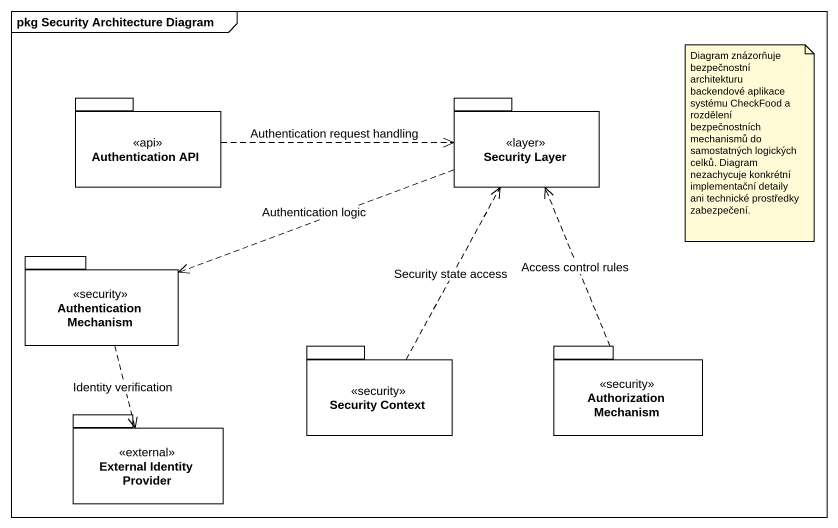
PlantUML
@startuml
mainframe pkg Security Architecture Diagram
package "Authentication API" as Authentication_API <<api>> {
}
package "Security Layer" as Security_Layer <<layer>> {
}
package "Authentication Mechanism" as Authentication_Mechanism <<security>> {
}
package "Security Context" as Security_Context <<security>> {
}
package "Authorization Mechanism" as Authorization_Mechanism <<security>> {
}
package "External Identity Provider" as External_Identity_Provider <<external>> {
}
Authentication_API .right.> Security_Layer : Authentication request handling
Security_Layer .left.> Authentication_Mechanism : Authentication logic
Authentication_Mechanism ..> External_Identity_Provider : Identity verification
Security_Context .up.> Security_Layer : Security state access
Authorization_Mechanism .up.> Security_Layer : Access control rules
note as N1
  Diagram znázorňuje bezpečnostní architekturu backendové aplikace systému CheckFood a rozdělení bezpečnostních mechanismů do samostatných logických celků. Diagram nezachycuje konkrétní implementační detaily ani technické prostředky zabezpečení.
end note
@enduml
